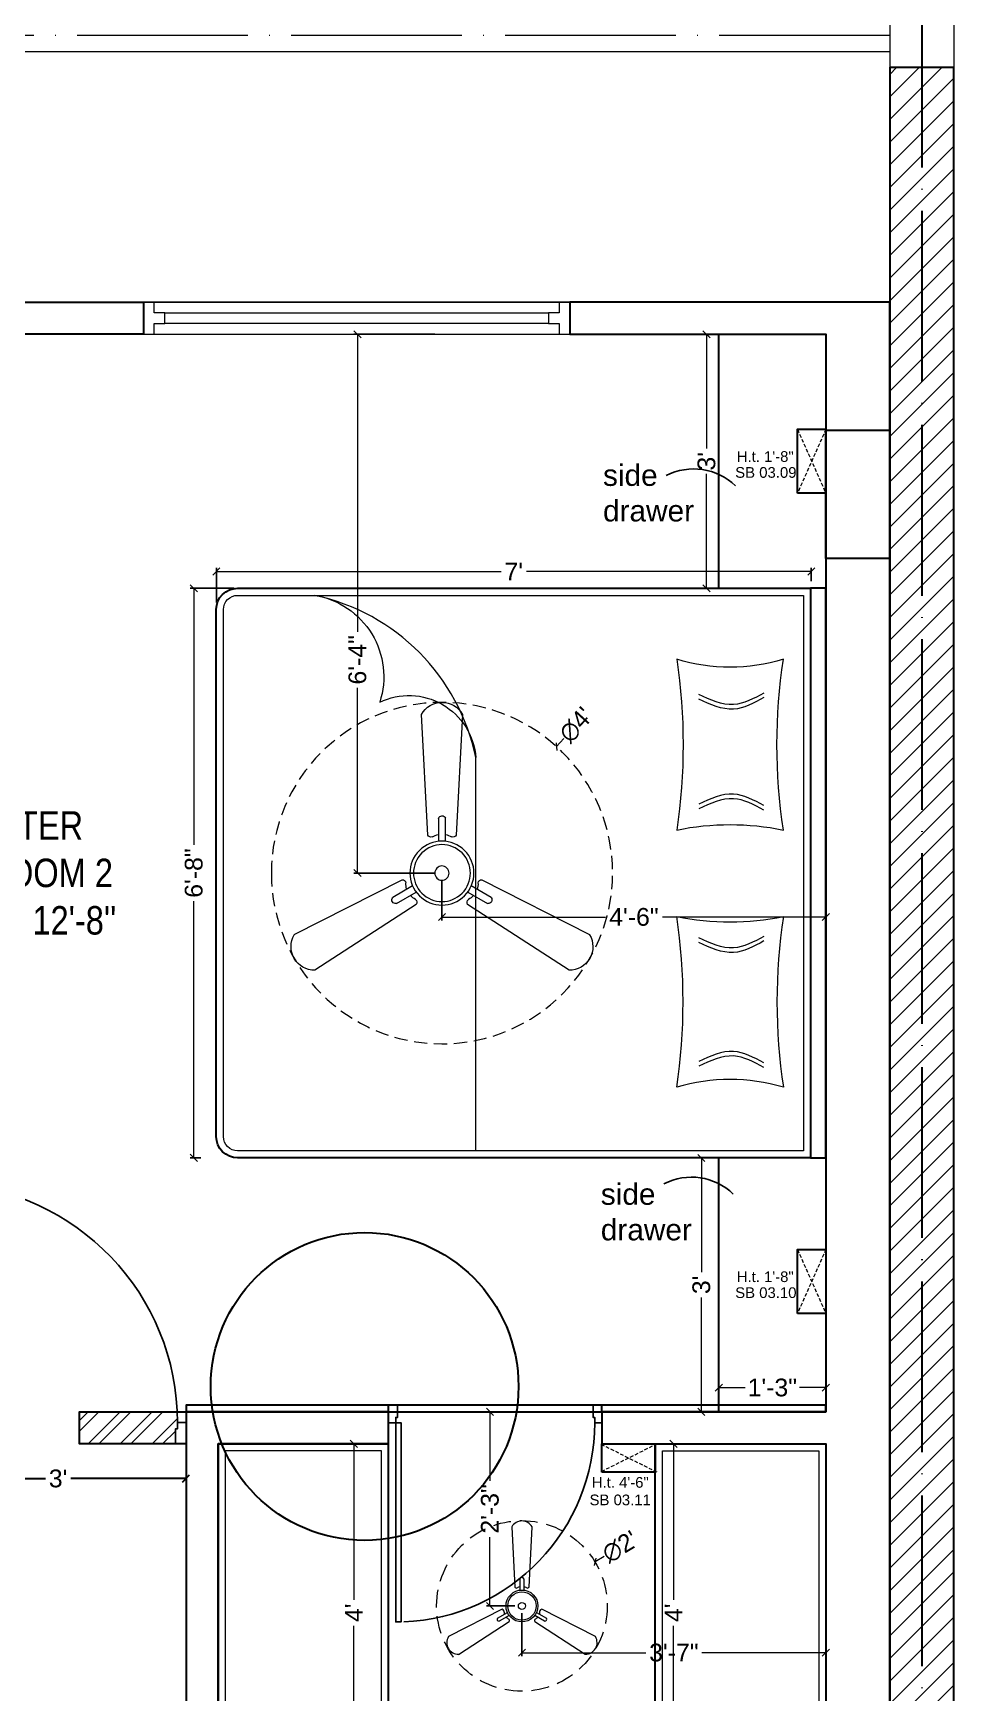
# Model space of a CAD drawing. Header units: millimetres. Extents: x 56222 to 3066687, y -650199 to -121287.
# Drawn here: x 149641.1 to 149770.6, y -178901 to -178667.7 of the extents above; entities that cross this region are included whole.
import ezdxf

# ---------------------------------------------------------------- set-up
doc = ezdxf.new("R2010")
doc.units = ezdxf.units.MM
doc.header["$MEASUREMENT"] = 0
doc.header["$PDMODE"] = 35
for name, pattern in [('ACAD_ISO02W100', [15, 12, -3]), ('ACAD_ISO04W100', [30, 24, -3, 0, -3]), ('DASHED', [0.75, 0.5, -0.25]), ('DASHED2', [0.375, 0.25, -0.125])]:
    doc.linetypes.add(name, pattern=pattern)
doc.layers.get('Defpoints').update_dxf_attribs({"color": 220})
doc.layers.add('AR DOOR', color=40, linetype='Continuous')
doc.layers.add('AR ELE-5', color=134, linetype='Continuous')
for name, color, linetype, lineweight in [('COLUMN', 1, 'Continuous', 30), ('dim05', 1, 'Continuous', 13), ('el', 7, 'Continuous', 20), ('ELEC-wires', 1, 'DASHED2', 13), ('Electrical', 84, 'Continuous', 30), ('ELEVATION ( SPIRAL STAIR )', 250, 'Continuous', 9), ('FIRST FLOOR ( TEXT )', 7, 'Continuous', 9), ('FURNITURE', 32, 'Continuous', 9), ('GROUND FLOOR', 7, 'Continuous', 9), ('GROUND FLOOR  ( HATCH )', 251, 'Continuous', 9), ('Labelling', 1, 'Continuous', 25), ('SECOND FLOOR', 7, 'Continuous', 9), ('SECOND FLOOR  ( PLINE )', 251, 'Continuous', 30), ('SECOND FLOOR ( PLine )', 7, 'Continuous', 30), ('wall', 7, 'Continuous', 30), ('X_PLOT', 1, 'Continuous', 9), ('XX~SLAB ( BEAM )~ ( DIM )', 7, 'Continuous', 9), ('XX~STR BEAM', 5, 'ACAD_ISO02W100', 9)]:
    doc.layers.add(name, color=color, linetype=linetype, lineweight=lineweight)
doc.layers.add('XX~SLAB ( PLINE )', color=251, linetype='Continuous', plot=False)
doc.styles.add('Arial', font='arial.ttf')
doc.styles.add('century g', font='GOTHIC.TTF')
doc.styles.add('KATHA', font='swissc.ttf')
doc.styles.get("Standard").update_dxf_attribs({"font": 'arial.ttf', "height": 6})
doc.styles.add('style4', font='ARIALN.TTF')
doc.dimstyles.new('Archana', dxfattribs={"dimtxt": 2, "dimasz": 0.75, "dimexe": 0.5, "dimexo": 0.5, "dimgap": 0, "dimtad": 0, "dimzin": 0, "dimdsep": 46, "dimlunit": 4, "dimtxsty": 'century g', "dimblk": 'OBLIQUE', "dimcen": 0, "dimdle": 1, "dimclrd": 256, "dimclre": 256, "dimclrt": 256, "dimadec": 0, "dimazin": 0, "dimtfac": 1, "dimtofl": 0, "dimtmove": 1, "dimatfit": 3, "dimfxl": 1, "dimfxlon": 1, "dimtolj": 1, "dimtzin": 0, "dimlwd": -1, "dimlwe": -1, "dimarcsym": 0})
doc.dimstyles.new('ISO-25', dxfattribs={"dimtxt": 2.5, "dimasz": 1, "dimexe": 0.5, "dimexo": 1, "dimtad": 0, "dimdec": 1, "dimlunit": 4, "dimtxsty": 'Standard', "dimblk": 'OBLIQUE', "dimcen": 2.5, "dimclrd": 1, "dimclre": 1, "dimclrt": 5, "dimadec": 0, "dimazin": 0, "dimtfac": 1, "dimtdec": 1, "dimtmove": 0, "dimatfit": 3, "dimfxl": 1, "dimlwd": -1, "dimarcsym": 0})

# ---------------------------------------------------------------- blocks, each defined once
blk = doc.blocks.new('*U256')
for points in [[(-1160, 0), (-1120, 0), (-1120, 30), (-1110, 30), (-1110, 100), (-1160, 100)], [(40, 0), (0, 0), (0, 30), (-10, 30), (-10, 100), (40, 100)], [(0, 0), (0, -1120), (-30, -1120), (-30, 0)]]:
    blk.add_lwpolyline(points, close=True)
at = {"layer": 'AR ELE-5', "linetype": 'ByBlock', "ltscale": 15}
blk.add_arc((1.6, 0.7), 1121.6, 180.03474, 267.62699, dxfattribs=at)
blk = doc.blocks.new('*U500')
for points in [[(-1160, 0), (-1120, 0), (-1120, 30), (-1110, 30), (-1110, 100), (-1160, 100)], [(40, 0), (0, 0), (0, 30), (-10, 30), (-10, 100), (40, 100)], [(0, 0), (0, -1120), (-30, -1120), (-30, 0)]]:
    blk.add_lwpolyline(points, close=True)
at = {"layer": 'AR ELE-5', "linetype": 'ByBlock', "ltscale": 15}
blk.add_arc((1.6, 0.7), 1121.6, 180.03474, 267.62699, dxfattribs=at)
blk = doc.blocks.new('_Oblique')
at = {"layer": 'wall', "color": 0, "lineweight": -2}
blk.add_line((-0.5, -0.5), (0.5, 0.5), dxfattribs=at)
blk = doc.blocks.new('*D989')
at = {"layer": 'Defpoints', "color": 0, "lineweight": 30, "transparency": 16777216}
for p in [(149728.57, -178866.04), (149728.57, -178913.54), (149731.13, -178913.54)]:
    blk.add_point(p, dxfattribs=at)
at = {"layer": 'dim05', "color": 1, "linetype": 'Continuous', "lineweight": -2, "transparency": 16777216}
for p, q in [((149729.57, -178866.04), (149731.63, -178866.04)), ((149729.57, -178913.54), (149731.63, -178913.54))]:
    blk.add_line(p, q, dxfattribs=at)
at = {"layer": 'dim05', "color": 1, "linetype": 'Continuous', "transparency": 16777216}
for p, q in [((149731.13, -178866.04), (149731.13, -178887.97)), ((149731.13, -178913.54), (149731.13, -178891.62))]:
    blk.add_line(p, q, dxfattribs=at)
at = {"layer": 'dim05', "color": 1, "transparency": 16777216}
for p, rotation in [((149731.13, -178866.04), 90), ((149731.13, -178913.54), 270)]:
    blk.add_blockref('_Oblique', p, dxfattribs=dict(at, rotation=rotation))
at = {"layer": 'dim05', "color": 5, "lineweight": 25, "transparency": 16777216, "insert": (149731.13, -178889.79), "char_height": 2.5, "attachment_point": 5, "rotation": 90, "style": 'Arial'}
blk.add_mtext("4'", dxfattribs=at)
blk = doc.blocks.new('*D990')
at = {"layer": 'Defpoints', "color": 0, "lineweight": 30, "transparency": 16777216}
for p in [(149688.07, -178866.04), (149686.17, -178913.54), (149688.07, -178913.54)]:
    blk.add_point(p, dxfattribs=at)
at = {"layer": 'dim05', "color": 1, "linetype": 'Continuous', "lineweight": -2, "transparency": 16777216}
for p, q in [((149687.07, -178866.04), (149685.67, -178866.04)), ((149687.07, -178913.54), (149685.67, -178913.54))]:
    blk.add_line(p, q, dxfattribs=at)
at = {"layer": 'dim05', "color": 1, "linetype": 'Continuous', "transparency": 16777216}
for p, q in [((149686.17, -178866.04), (149686.17, -178887.97)), ((149686.17, -178913.54), (149686.17, -178891.62))]:
    blk.add_line(p, q, dxfattribs=at)
at = {"layer": 'dim05', "color": 1, "transparency": 16777216}
for p, rotation in [((149686.17, -178866.04), 90), ((149686.17, -178913.54), 270)]:
    blk.add_blockref('_Oblique', p, dxfattribs=dict(at, rotation=rotation))
at = {"layer": 'dim05', "color": 5, "lineweight": 25, "transparency": 16777216, "insert": (149686.17, -178889.79), "char_height": 2.5, "attachment_point": 5, "rotation": 90, "style": 'Arial'}
blk.add_mtext("4'", dxfattribs=at)
blk = doc.blocks.new('*D994')
at = {"layer": 'Defpoints', "color": 0, "lineweight": 30, "transparency": 16777216}
for p in [(149626.57, -178866.07), (149662.57, -178866.04), (149662.57, -178870.92)]:
    blk.add_point(p, dxfattribs=at)
at = {"layer": 'dim05', "color": 5, "linetype": 'Continuous', "lineweight": -2, "transparency": 16777216}
for p, q in [((149626.57, -178867.07), (149626.57, -178871.42)), ((149662.57, -178867.04), (149662.57, -178871.42))]:
    blk.add_line(p, q, dxfattribs=at)
at = {"layer": 'dim05', "color": 5, "linetype": 'Continuous', "lineweight": 30, "transparency": 16777216}
for p, q in [((149626.57, -178870.92), (149642.79, -178870.92)), ((149662.57, -178870.92), (149646.34, -178870.92))]:
    blk.add_line(p, q, dxfattribs=at)
at = {"layer": 'dim05', "color": 5, "lineweight": 30, "transparency": 16777216, "rotation": 180}
blk.add_blockref('_Oblique', (149626.57, -178870.92), dxfattribs=at)
at = {"layer": 'dim05', "color": 5, "lineweight": 30, "transparency": 16777216}
blk.add_blockref('_Oblique', (149662.57, -178870.92), dxfattribs=at)
at = {"layer": 'dim05', "color": 5, "transparency": 16777216, "insert": (149644.57, -178870.92), "char_height": 2.5, "attachment_point": 5, "style": 'Arial'}
blk.add_mtext("3'", dxfattribs=at)
blk = doc.blocks.new('*D1016')
at = {"layer": 'Defpoints', "color": 0, "lineweight": 30, "transparency": 16777216}
for p in [(149666.83, -178743.4), (149750.52, -178745.75), (149666.83, -178748.75)]:
    blk.add_point(p, dxfattribs=at)
at = {"layer": 'dim05', "color": 1, "linetype": 'Continuous', "lineweight": -2, "transparency": 16777216}
for p, q in [((149666.83, -178747.75), (149666.83, -178742.9)), ((149750.52, -178744.75), (149750.52, -178742.9))]:
    blk.add_line(p, q, dxfattribs=at)
at = {"layer": 'dim05', "color": 1, "linetype": 'Continuous', "transparency": 16777216}
for p, q in [((149666.83, -178743.4), (149706.91, -178743.4)), ((149750.52, -178743.4), (149710.44, -178743.4))]:
    blk.add_line(p, q, dxfattribs=at)
at = {"layer": 'dim05', "color": 1, "transparency": 16777216, "rotation": 180}
blk.add_blockref('_Oblique', (149666.83, -178743.4), dxfattribs=at)
at = {"layer": 'dim05', "color": 1, "transparency": 16777216}
blk.add_blockref('_Oblique', (149750.52, -178743.4), dxfattribs=at)
at = {"layer": 'dim05', "color": 5, "lineweight": 25, "transparency": 16777216, "insert": (149708.67, -178743.4), "char_height": 2.5, "attachment_point": 5, "style": 'Arial'}
blk.add_mtext("7'", dxfattribs=at)
blk = doc.blocks.new('*D1017')
at = {"layer": 'Defpoints', "color": 0, "lineweight": 30, "transparency": 16777216}
for p in [(149735.78, -178710.04), (149737.51, -178710.04), (149737.51, -178745.75)]:
    blk.add_point(p, dxfattribs=at)
at = {"layer": 'dim05', "color": 1, "linetype": 'Continuous', "lineweight": -2, "transparency": 16777216}
for p, q in [((149736.51, -178710.04), (149735.28, -178710.04)), ((149736.51, -178745.75), (149735.28, -178745.75))]:
    blk.add_line(p, q, dxfattribs=at)
at = {"layer": 'dim05', "color": 1, "linetype": 'Continuous', "transparency": 16777216}
for p, q in [((149735.78, -178710.04), (149735.78, -178726.12)), ((149735.78, -178745.75), (149735.78, -178729.67))]:
    blk.add_line(p, q, dxfattribs=at)
at = {"layer": 'dim05', "color": 1, "transparency": 16777216}
for p, rotation in [((149735.78, -178710.04), 90), ((149735.78, -178745.75), 270)]:
    blk.add_blockref('_Oblique', p, dxfattribs=dict(at, rotation=rotation))
at = {"layer": 'dim05', "color": 5, "lineweight": 25, "transparency": 16777216, "insert": (149735.78, -178727.9), "char_height": 2.5, "attachment_point": 5, "rotation": 90, "style": 'Arial'}
blk.add_mtext("3'", dxfattribs=at)
blk = doc.blocks.new('*D1018')
at = {"layer": 'Defpoints', "color": 0, "lineweight": 30, "transparency": 16777216}
for p in [(149670.35, -178745.75), (149663.66, -178825.83), (149665.65, -178825.83)]:
    blk.add_point(p, dxfattribs=at)
at = {"layer": 'dim05', "color": 1, "linetype": 'Continuous', "lineweight": -2, "transparency": 16777216}
for p, q in [((149669.35, -178745.75), (149663.16, -178745.75)), ((149664.65, -178825.83), (149663.16, -178825.83))]:
    blk.add_line(p, q, dxfattribs=at)
at = {"layer": 'dim05', "color": 1, "linetype": 'Continuous', "transparency": 16777216}
for p, q in [((149663.66, -178745.75), (149663.66, -178781.84)), ((149663.66, -178825.83), (149663.66, -178789.74))]:
    blk.add_line(p, q, dxfattribs=at)
at = {"layer": 'dim05', "color": 1, "transparency": 16777216}
for p, rotation in [((149663.66, -178745.75), 90), ((149663.66, -178825.83), 270)]:
    blk.add_blockref('_Oblique', p, dxfattribs=dict(at, rotation=rotation))
at = {"layer": 'dim05', "color": 5, "lineweight": 25, "transparency": 16777216, "insert": (149663.66, -178785.79), "char_height": 2.5, "attachment_point": 5, "rotation": 90, "style": 'Arial'}
blk.add_mtext('6\'-8"', dxfattribs=at)
blk = doc.blocks.new('*D1019')
at = {"layer": 'Defpoints', "color": 0, "lineweight": 30, "transparency": 16777216}
for p in [(149735.06, -178825.84), (149737.51, -178825.84), (149737.51, -178861.54)]:
    blk.add_point(p, dxfattribs=at)
at = {"layer": 'dim05', "color": 1, "linetype": 'Continuous', "lineweight": -2, "transparency": 16777216}
for p, q in [((149736.51, -178825.84), (149734.56, -178825.84)), ((149736.51, -178861.54), (149734.56, -178861.54))]:
    blk.add_line(p, q, dxfattribs=at)
at = {"layer": 'dim05', "color": 1, "linetype": 'Continuous', "transparency": 16777216}
for p, q in [((149735.06, -178825.84), (149735.06, -178841.92)), ((149735.06, -178861.54), (149735.06, -178845.47))]:
    blk.add_line(p, q, dxfattribs=at)
at = {"layer": 'dim05', "color": 1, "transparency": 16777216}
for p, rotation in [((149735.06, -178825.84), 90), ((149735.06, -178861.54), 270)]:
    blk.add_blockref('_Oblique', p, dxfattribs=dict(at, rotation=rotation))
at = {"layer": 'dim05', "color": 5, "lineweight": 25, "transparency": 16777216, "insert": (149735.06, -178843.69), "char_height": 2.5, "attachment_point": 5, "rotation": 90, "style": 'Arial'}
blk.add_mtext("3'", dxfattribs=at)
blk = doc.blocks.new('*D1020')
at = {"layer": 'Defpoints', "color": 0, "lineweight": 30, "transparency": 16777216}
for p in [(149752.57, -178855.06), (149737.51, -178856.85), (149737.51, -178858.13)]:
    blk.add_point(p, dxfattribs=at)
at = {"layer": 'dim05', "color": 1, "linetype": 'Continuous', "lineweight": -2, "transparency": 16777216}
for p, q in [((149752.57, -178856.06), (149752.57, -178858.63)), ((149737.51, -178857.85), (149737.51, -178858.63))]:
    blk.add_line(p, q, dxfattribs=at)
at = {"layer": 'dim05', "color": 1, "linetype": 'Continuous', "transparency": 16777216}
for p, q in [((149737.51, -178858.13), (149741.21, -178858.13)), ((149752.57, -178858.13), (149748.87, -178858.13))]:
    blk.add_line(p, q, dxfattribs=at)
at = {"layer": 'dim05', "color": 1, "transparency": 16777216, "rotation": 180}
blk.add_blockref('_Oblique', (149737.51, -178858.13), dxfattribs=at)
at = {"layer": 'dim05', "color": 1, "transparency": 16777216}
blk.add_blockref('_Oblique', (149752.57, -178858.13), dxfattribs=at)
at = {"layer": 'dim05', "color": 5, "lineweight": 25, "transparency": 16777216, "insert": (149745.04, -178858.13), "char_height": 2.5, "attachment_point": 5, "style": 'Arial'}
blk.add_mtext('1\'-3"', dxfattribs=at)
blk = doc.blocks.new('6616')
at = {"color": 242, "linetype": 'DASHED', "true_color": 0xcd2027}
for p, q in [((386784.79, -36915.77), (386775.78, -36911.78)), ((386784.79, -36911.78), (386775.78, -36915.77))]:
    blk.add_line(p, q, dxfattribs=at)
at = {"layer": 'ELEC-wires', "color": 5, "linetype": 'ByBlock', "lineweight": 30, "ltscale": 4}
blk.add_lwpolyline([(386775.78, -36911.78), (386784.79, -36911.78), (386784.79, -36915.77), (386775.78, -36915.77)], close=True, dxfattribs=at)
blk = doc.blocks.new('fan')
at = {"layer": 'Electrical', "lineweight": 15, "ltscale": 20}
for p, q in [((3300835.29, -509900.78), (3300836.47, -509923.43)), ((3300841.81, -509923.43), (3300842.99, -509900.78)), ((3300838.47, -509924.57), (3300838.47, -509920.25)), ((3300839.81, -509920.28), (3300839.81, -509924.57)), ((3300831.66, -509931.77), (3300811.45, -509942.07)), ((3300829.93, -509935.08), (3300833.64, -509932.93)), ((3300844.64, -509932.93), (3300848.38, -509935.09)), ((3300866.83, -509942.07), (3300846.62, -509931.77)), ((3300834.31, -509934.09), (3300830.57, -509936.25)), ((3300847.68, -509936.23), (3300843.97, -509934.09)), ((3300815.3, -509948.74), (3300834.33, -509936.39)), ((3300843.95, -509936.39), (3300862.98, -509948.74))]:
    blk.add_line(p, q, dxfattribs=at)
at = {"layer": 'Electrical', "linetype": 'DASHED', "lineweight": 15, "ltscale": 5}
blk.add_circle((3300839.14, -509930.53), 32, dxfattribs=at)
at = {"layer": 'Electrical', "lineweight": 15, "ltscale": 20}
for centre, major_axis, start_param, end_param in [((3300839.14, -509902.94), (3.12, 3.12), -0.272136, 1.842967), ((3300839.13, -509920.5), (0.501, 0.501), -0.465536, 1.983618), ((3300837.1, -509923.08), (0.51, 0.51), 2.863014, 4.257784), ((3300839.14, -509926.42), (2.27, -2.27), 2.565057, 2.951308), ((3300839.14, -509926.42), (2.27, 2.27), 0.19032, 0.57657), ((3300841.18, -509923.08), (0.51, -0.51), 5.167028, 6.561799), ((3300839.14, -509930.53), (4.24, -4.24), 3.14161, 9.424795), ((3300839.14, -509930.53), (3.77, -3.77), 1.749190548672175e-05, 6.283202799085073), ((3300839.14, -509930.53), (0.943, 0.943), 1.570814, 7.853999), ((3300831.67, -509932.49), (0.51, -0.51), 0.978238, 2.373008), ((3300835.59, -509932.58), (2.27, -2.27), 3.855511, 4.241762), ((3300842.69, -509932.58), (2.27, 2.27), 5.183051, 5.569301), ((3300846.61, -509932.49), (0.51, -0.51), 2.339416, 3.734186), ((3300830.46, -509935.55), (0.501, -0.501), 3.199655, 5.648809), ((3300835.59, -509932.58), (2.27, -2.27), 4.659452, 5.045703), ((3300833.71, -509936.02), (0.51, 0.51), -1.325776, 0.068994), ((3300844.57, -509936.02), (0.51, -0.51), 3.072633, 4.467404), ((3300842.69, -509932.58), (2.27, 2.27), 4.37911, 4.765361), ((3300847.83, -509935.54), (0.501, 0.501), 3.723254, 6.172408), ((3300815.25, -509944.32), (3.12, -3.12), 3.393055, 5.508159), ((3300863.03, -509944.32), (3.12, -3.12), 5.48745, 7.602554)]:
    blk.add_ellipse(centre, major_axis=major_axis, ratio=1, start_param=start_param, end_param=end_param, dxfattribs=at)
blk = doc.blocks.new('*D1067')
at = {"layer": 'Defpoints', "color": 0, "lineweight": 30, "transparency": 16777216}
for p in [(149714.68, -178768.01), (149682.46, -178803.58)]:
    blk.add_point(p, dxfattribs=at)
at = {"layer": 'dim05', "transparency": 16777216}
blk.add_line((149715.69, -178766.89), (149714.68, -178768.01), dxfattribs=at)
at = {"layer": 'dim05', "transparency": 16777216, "xscale": 0.75, "yscale": 0.75, "zscale": 0.75, "rotation": 227.8301719995203}
blk.add_blockref('_Oblique', (149714.68, -178768.01), dxfattribs=at)
at = {"layer": 'dim05', "color": 5, "lineweight": 25, "transparency": 16777216, "insert": (149717.44, -178764.96), "char_height": 2.5, "attachment_point": 5, "rotation": 47.8302, "style": 'century g'}
blk.add_mtext("\\A1;∅4'", dxfattribs=at)
blk = doc.blocks.new('*D1070')
at = {"layer": 'Defpoints', "color": 0, "lineweight": 30, "transparency": 16777216}
for p in [(149720.1, -178882.64), (149699.54, -178895.02)]:
    blk.add_point(p, dxfattribs=at)
at = {"layer": 'dim05', "transparency": 16777216}
blk.add_line((149721.38, -178881.87), (149720.1, -178882.64), dxfattribs=at)
at = {"layer": 'dim05', "transparency": 16777216, "xscale": 0.75, "yscale": 0.75, "zscale": 0.75, "rotation": 211.0508445421873}
blk.add_blockref('_Oblique', (149720.1, -178882.64), dxfattribs=at)
at = {"layer": 'dim05', "color": 5, "lineweight": 25, "transparency": 16777216, "insert": (149723.62, -178880.52), "char_height": 2.5, "attachment_point": 5, "rotation": 31.0508, "style": 'century g'}
blk.add_mtext("\\A1;∅2'", dxfattribs=at)
blk = doc.blocks.new('*D1071')
at = {"layer": 'Defpoints', "color": 0, "lineweight": 30, "transparency": 16777216}
for p in [(149705.31, -178861.54), (149709.82, -178861.54, -0.13), (149709.82, -178888.83, -0.13)]:
    blk.add_point(p, dxfattribs=at)
at = {"layer": 'dim05', "color": 1, "linetype": 'Continuous', "lineweight": -2, "transparency": 16777216}
for p, q in [((149708.82, -178861.54), (149704.81, -178861.54)), ((149708.82, -178888.83), (149704.81, -178888.83))]:
    blk.add_line(p, q, dxfattribs=at)
at = {"layer": 'dim05', "color": 1, "linetype": 'Continuous', "transparency": 16777216}
for p, q in [((149705.31, -178861.54), (149705.31, -178871.22)), ((149705.31, -178888.83), (149705.31, -178879.16))]:
    blk.add_line(p, q, dxfattribs=at)
at = {"layer": 'dim05', "color": 1, "transparency": 16777216}
for p, rotation in [((149705.31, -178861.54), 90), ((149705.31, -178888.83), 270)]:
    blk.add_blockref('_Oblique', p, dxfattribs=dict(at, rotation=rotation))
at = {"layer": 'dim05', "color": 5, "lineweight": 25, "transparency": 16777216, "insert": (149705.31, -178875.19), "char_height": 2.5, "attachment_point": 5, "rotation": 90, "style": 'Arial'}
blk.add_mtext('2\'-3"', dxfattribs=at)
blk = doc.blocks.new('*D1072')
at = {"layer": 'Defpoints', "color": 0, "lineweight": 30, "transparency": 16777216}
for p in [(149709.82, -178888.83, -0.13), (149752.57, -178888.83, -0.13), (149752.57, -178895.4)]:
    blk.add_point(p, dxfattribs=at)
at = {"layer": 'dim05', "color": 1, "linetype": 'Continuous', "lineweight": -2, "transparency": 16777216}
for p, q in [((149709.82, -178889.83), (149709.82, -178895.9)), ((149752.57, -178889.83), (149752.57, -178895.9))]:
    blk.add_line(p, q, dxfattribs=at)
at = {"layer": 'dim05', "color": 1, "linetype": 'Continuous', "transparency": 16777216}
for p, q in [((149709.82, -178895.4), (149727.25, -178895.4)), ((149752.57, -178895.4), (149735.14, -178895.4))]:
    blk.add_line(p, q, dxfattribs=at)
at = {"layer": 'dim05', "color": 1, "transparency": 16777216, "rotation": 180}
blk.add_blockref('_Oblique', (149709.82, -178895.4), dxfattribs=at)
at = {"layer": 'dim05', "color": 1, "transparency": 16777216}
blk.add_blockref('_Oblique', (149752.57, -178895.4), dxfattribs=at)
at = {"layer": 'dim05', "color": 5, "lineweight": 25, "transparency": 16777216, "insert": (149731.19, -178895.4), "char_height": 2.5, "attachment_point": 5, "style": 'Arial'}
blk.add_mtext('3\'-7"', dxfattribs=at)
blk = doc.blocks.new('*D1079')
at = {"layer": 'Defpoints', "color": 0, "lineweight": 30, "transparency": 16777216}
for p in [(149698.57, -178785.79, -0.13), (149752.57, -178785.79, -0.13), (149752.57, -178791.97)]:
    blk.add_point(p, dxfattribs=at)
at = {"layer": 'dim05', "color": 1, "linetype": 'Continuous', "lineweight": -2, "transparency": 16777216}
for p, q in [((149698.57, -178786.79), (149698.57, -178792.47)), ((149752.57, -178786.79), (149752.57, -178792.47))]:
    blk.add_line(p, q, dxfattribs=at)
at = {"layer": 'dim05', "color": 1, "linetype": 'Continuous', "transparency": 16777216}
for p, q in [((149698.57, -178791.97), (149721.57, -178791.97)), ((149752.57, -178791.97), (149729.57, -178791.97))]:
    blk.add_line(p, q, dxfattribs=at)
at = {"layer": 'dim05', "color": 1, "transparency": 16777216, "rotation": 180}
blk.add_blockref('_Oblique', (149698.57, -178791.97), dxfattribs=at)
at = {"layer": 'dim05', "color": 1, "transparency": 16777216}
blk.add_blockref('_Oblique', (149752.57, -178791.97), dxfattribs=at)
at = {"layer": 'dim05', "color": 5, "lineweight": 25, "transparency": 16777216, "insert": (149725.57, -178791.97), "char_height": 2.5, "attachment_point": 5, "style": 'Arial'}
blk.add_mtext('4\'-6"', dxfattribs=at)
blk = doc.blocks.new('*D1025')
at = {"layer": 'Defpoints', "color": 0, "lineweight": 30, "transparency": 16777216}
for p in [(149686.68, -178710.04), (149698.57, -178710.04, -0.13), (149698.57, -178785.79, -0.13)]:
    blk.add_point(p, dxfattribs=at)
at = {"layer": 'dim05', "color": 1, "linetype": 'Continuous', "lineweight": -2, "transparency": 16777216}
for p, q in [((149697.57, -178710.04), (149686.18, -178710.04)), ((149697.57, -178785.79), (149686.18, -178785.79))]:
    blk.add_line(p, q, dxfattribs=at)
at = {"layer": 'dim05', "color": 1, "linetype": 'Continuous', "transparency": 16777216}
for p, q in [((149686.68, -178710.04), (149686.68, -178751.86)), ((149686.68, -178785.79), (149686.68, -178759.77))]:
    blk.add_line(p, q, dxfattribs=at)
at = {"layer": 'dim05', "color": 1, "transparency": 16777216}
for p, rotation in [((149686.68, -178710.04), 90), ((149686.68, -178785.79), 270)]:
    blk.add_blockref('_Oblique', p, dxfattribs=dict(at, rotation=rotation))
at = {"layer": 'dim05', "color": 5, "lineweight": 25, "transparency": 16777216, "insert": (149686.68, -178755.81), "char_height": 2.5, "attachment_point": 5, "rotation": 90, "style": 'Arial'}
blk.add_mtext('6\'-4"', dxfattribs=at)

msp = doc.modelspace()

# ---------------------------------------------------------------- hatches: boundary and pattern name
at = {"layer": 'ELEVATION ( SPIRAL STAIR )', "lineweight": 5}
h = msp.add_hatch(dxfattribs=at)
h.set_pattern_fill('ANSI32', color=2, scale=8.479723)
h.set_pattern_definition([(45, (-646.8822, -1623.4055), (-2.24852616, 2.24852616), []), (45, (-645.383, -1623.4055), (-2.24852616, 2.24852616), [])])
h.paths.add_polyline_path([(149661.3674, -178863.0444, 0.01114869), (149661.333, -178861.5444), (149647.5674, -178861.5444), (149647.5674, -178866.0444), (149661.0674, -178866.0444), (149661.0674, -178863.9444), (149661.3674, -178863.9444)])
at = {"layer": 'GROUND FLOOR  ( HATCH )'}
h = msp.add_hatch(dxfattribs=at)
h.set_pattern_fill('ANSI31', color=6, scale=18, style=0)
h.set_pattern_definition([(45, (33229.8814, -16396.87), (-1.590990258, 1.590990258), [])])
h.paths.add_polyline_path([(149770.5673, -178672.5444), (149761.5674, -178672.5444), (149761.5674, -179016.0444), (149770.5673, -179016.0444)])

# ---------------------------------------------------------------- linework, layer by layer
at = {"layer": 'COLUMN', "elevation": -0.1256}
msp.add_lwpolyline([(149752.5674, -178723.5444), (149761.5674, -178723.5444), (149761.5674, -178741.5444), (149752.5674, -178741.5444)], close=True, dxfattribs=at)
at = {"layer": 'Electrical', "lineweight": 15, "ltscale": 20}
for p, q in [((149708.3804, -178877.7205, -0.1256), (149708.8213, -178886.1815, -0.1256)), ((149710.8133, -178886.1815, -0.1256), (149711.254, -178877.7204, -0.1256)), ((149709.5683, -178886.6057, -0.1256), (149709.5683, -178884.992, -0.1256)), ((149710.0663, -178885.0051, -0.1256), (149710.0663, -178886.6057, -0.1256)), ((149707.0233, -178889.2959, -0.1256), (149699.4755, -178893.1448, -0.1256)), ((149700.9124, -178895.6334, -0.1256), (149708.0193, -178891.0209, -0.1256)), ((149706.3781, -178890.531, -0.1256), (149707.7642, -178889.7307, -0.1256)), ((149708.0132, -178890.1619, -0.1256), (149706.6157, -178890.9688, -0.1256)), ((149711.6155, -178891.0209, -0.1256), (149718.7226, -178895.633, -0.1256)), ((149713.0077, -178890.9621, -0.1256), (149711.6216, -178890.1619, -0.1256)), ((149711.8706, -178889.7306, -0.1256), (149713.2681, -178890.5374, -0.1256)), ((149720.1594, -178893.1444, -0.1256), (149712.6114, -178889.2958, -0.1256))]:
    msp.add_line(p, q, dxfattribs=at)
at = {"layer": 'Electrical', "linetype": 'DASHED', "lineweight": 15, "ltscale": 5}
msp.add_circle((149709.8174, -178888.8327, -0.1256), 12, dxfattribs=at)
at = {"layer": 'Electrical', "lineweight": 15, "ltscale": 20}
for centre, major_axis, start_param, end_param in [((149709.8172, -178878.5303, -0.1256), (1.1662, 1.1662), -0.27213613, 1.84296744), ((149709.8174, -178888.8327, -0.1256), (1.5846, -1.5846), 3.14161015, 9.42479545), ((149709.8174, -178888.8327, -0.1256), (1.4085, -1.4085), 1.749190548672175e-05, 6.283202799085073), ((149709.0567, -178886.0508, -0.1256), (0.1903, 0.1903), 2.86301433, 4.25778447), ((149709.8173, -178887.2999, -0.1256), (0.8492, -0.8492), 2.56505731, 2.9513076), ((149709.8149, -178885.0884, -0.1256), (0.1872, 0.1872), -0.46553629, 1.9836178), ((149709.8173, -178887.2999, -0.1256), (0.8492, 0.8492), 0.19032004, 0.57657032), ((149710.578, -178886.0508, -0.1256), (0.1903, -0.1903), 5.16702848, 6.56179861), ((149709.8174, -178888.8327, -0.1256), (0.3521, 0.3521), 1.570813818704242, 7.853999125883828), ((149706.5759, -178890.707, -0.1256), (0.1872, -0.1872), 3.19965514, 5.64880923), ((149707.0278, -178889.565, -0.1256), (0.1903, -0.1903), 0.97823827, 2.37300841), ((149708.4899, -178889.5992, -0.1256), (0.8492, -0.8492), 3.85551147, 4.24176175), ((149708.4899, -178889.5992, -0.1256), (0.8492, -0.8492), 4.65945242, 5.0457027), ((149707.7885, -178890.8825, -0.1256), (0.1903, 0.1903), -1.32577587, 0.06899427), ((149711.8463, -178890.8824, -0.1256), (0.1903, -0.1903), 3.07263337, 4.46740351), ((149711.1448, -178889.5991, -0.1256), (0.8492, 0.8492), 4.37911025, 4.76536053), ((149711.1448, -178889.5991, -0.1256), (0.8492, 0.8492), 5.18305119, 5.56930147), ((149712.6069, -178889.5649, -0.1256), (0.1903, -0.1903), 2.33941556, 3.73418569), ((149713.0613, -178890.7028, -0.1256), (0.1872, 0.1872), 3.72325391, 6.17240801), ((149700.8953, -178893.9841, -0.1256), (1.1662, -1.1662), 3.3930553, 5.50815887), ((149718.7396, -178893.9838, -0.1256), (1.1662, -1.1662), 5.4874504, 7.60255397)]:
    msp.add_ellipse(centre, major_axis=major_axis, ratio=1, start_param=start_param, end_param=end_param, dxfattribs=at)
at = {"layer": 'ELEVATION ( SPIRAL STAIR )', "color": 2, "lineweight": 30, "elevation": -0.1256}
msp.add_lwpolyline([(149662.5674, -178866.0444), (149647.5674, -178866.0444), (149647.5674, -178861.5444), (149662.5674, -178861.5444)], close=True, dxfattribs=at)
at = {"layer": 'FURNITURE', "lineweight": 30}
for p, q in [((149737.5137, -178745.7467, -0.1256), (149737.5137, -178710.0444, -0.1256)), ((149737.5137, -178861.5444, -0.1256), (149737.5137, -178825.8421, -0.1256)), ((149691.0674, -178861.5444, -0.1256), (149691.0674, -178860.5827, -0.1256)), ((149721.0674, -178861.5444, -0.1256), (149721.0674, -178860.5827, -0.1256))]:
    msp.add_line(p, q, dxfattribs=at)
at = {"layer": 'FURNITURE'}
msp.add_line((149703.3309, -178824.8421, -0.1256), (149703.3309, -178769.5537, -0.1256), dxfattribs=at)
at = {"layer": 'FURNITURE', "lineweight": 30, "elevation": -0.1256}
msp.add_lwpolyline([(149666.8268, -178822.8421), (149666.8268, -178748.7467, -0.41421356), (149669.8268, -178745.7467), (149750.4148, -178745.7467), (149750.4148, -178825.8421), (149669.8268, -178825.8421, -0.41421356)], format="xyb", close=True, dxfattribs=at)
at = {"layer": 'FURNITURE'}
for points, elevation in [([(149667.8268, -178822.8421), (149667.8268, -178748.7467, -0.41421356), (149669.8268, -178746.7467), (149749.4148, -178746.7467), (149749.4148, -178824.8421), (149669.8268, -178824.8421, -0.41421356)], -0.1256), ([(149689.8096, -178761.7577, -0.52796512), (149703.3309, -178769.5537, 0.29648943), (149680.6882, -178746.7467, -0.4593765), (149689.8096, -178761.7577)], -0.1256), ([(149731.5939, -178779.7377, -0.10058607), (149746.5939, -178779.7377, -0.07572579), (149746.5939, -178755.7377, -0.14896716), (149731.5939, -178755.7377, -0.0741156)], -0.131), ([(149731.5939, -178791.9142, 0.10058607), (149746.5939, -178791.9142, 0.07572579), (149746.5939, -178815.9142, 0.14896716), (149731.5939, -178815.9142, 0.0741156)], -0.131)]:
    msp.add_lwpolyline(points, format="xyb", close=True, dxfattribs=dict(at, elevation=elevation))
at = {"layer": 'FURNITURE', "lineweight": 30, "elevation": -0.1256}
for points in [[(149750.4148, -178825.8421), (149752.5674, -178825.8421), (149752.5674, -178745.7467), (149750.4148, -178745.7467)], [(149662.5674, -178861.5444), (149752.5674, -178861.5444), (149752.5674, -178860.5827), (149662.5674, -178860.5827)], [(149728.5674, -178866.0444), (149752.5674, -178866.0444), (149752.5674, -178913.5444), (149728.5674, -178913.5444)]]:
    msp.add_lwpolyline(points, close=True, dxfattribs=at)
msp.add_lwpolyline([(149667.0674, -178866.0444), (149667.0674, -178913.5444), (149691.0674, -178913.5444), (149691.0674, -178866.0444), (149667.0674, -178866.0444)], dxfattribs=at)
at = {"layer": 'FURNITURE', "elevation": -0.1256}
for points in [[(149668.0674, -178867.0444), (149668.0674, -178912.5444), (149690.0674, -178912.5444), (149690.0674, -178867.0444)], [(149751.5674, -178867.0444), (149751.5674, -178912.5444), (149729.5674, -178912.5444), (149729.5674, -178867.0444)]]:
    msp.add_lwpolyline(points, close=True, dxfattribs=at)
at = {"layer": 'FURNITURE'}
for points in [[(149743.8556, -178760.4795, -0.131), (149742.4385, -178761.2515, -0.131), (149739.4448, -178762.8823, -0.131), (149736.3281, -178761.4417, -0.131), (149734.6868, -178760.6829, -0.131)], [(149743.8556, -178761.1242, -0.131), (149742.4385, -178761.8962, -0.131), (149739.4448, -178763.5271, -0.131), (149736.3281, -178762.0864, -0.131), (149734.6868, -178761.3277, -0.131)], [(149743.8556, -178776.3153, -0.131), (149742.4385, -178775.5433, -0.131), (149739.4448, -178773.9125, -0.131), (149736.3281, -178775.3531, -0.131), (149734.6868, -178776.1118, -0.131)], [(149743.8556, -178776.9601, -0.131), (149742.4385, -178776.1881, -0.131), (149739.4448, -178774.5572, -0.131), (149736.3281, -178775.9979, -0.131), (149734.6868, -178776.7566, -0.131)], [(149743.8556, -178794.6918, -0.131), (149742.4385, -178795.4638, -0.131), (149739.4448, -178797.0947, -0.131), (149736.3281, -178795.654, -0.131), (149734.6868, -178794.8953, -0.131)], [(149743.8556, -178795.3366, -0.131), (149742.4385, -178796.1086, -0.131), (149739.4448, -178797.7394, -0.131), (149736.3281, -178796.2988, -0.131), (149734.6868, -178795.5401, -0.131)], [(149743.8556, -178812.4917, -0.131), (149742.4385, -178811.7198, -0.131), (149739.4448, -178810.0889, -0.131), (149736.3281, -178811.5296, -0.131), (149734.6868, -178812.2883, -0.131)], [(149743.8556, -178813.1365, -0.131), (149742.4385, -178812.3645, -0.131), (149739.4448, -178810.7337, -0.131), (149736.3281, -178812.1743, -0.131), (149734.6868, -178812.933, -0.131)]]:
    msp.add_open_spline(points, degree=3, knots=[0, 0, 0, 0, 4.57791705, 9.67113696, 9.67113696, 9.67113696, 9.67113696], dxfattribs=at)
at = {"layer": 'GROUND FLOOR'}
for p, q in [((149761.5673, -178632.4956, -0.1256), (149761.5673, -179153.4284, -0.1256)), ((149761.5674, -178632.4956, -0.1256), (149761.5674, -178729.5444, -0.1256)), ((149770.5674, -178632.4956, -0.1256), (149770.5674, -179153.4284, -0.1256)), ((149265.8174, -178670.2944, -0.1256), (149761.5673, -178670.2944, -0.1256))]:
    msp.add_line(p, q, dxfattribs=at)
at = {"layer": 'GROUND FLOOR', "color": 1, "linetype": 'ACAD_ISO04W100'}
msp.add_line((149766.0674, -178632.4956, -0.1256), (149766.0674, -179016.0444, -0.1256), dxfattribs=at)
at = {"layer": 'GROUND FLOOR', "color": 1, "linetype": 'ACAD_ISO04W100', "elevation": -0.1256}
msp.add_lwpolyline([(149761.5673, -178668.0444), (149263.5674, -178668.0444), (149263.5674, -179130.5444), (149761.5674, -179130.5444)], dxfattribs=at)
at = {"layer": 'GROUND FLOOR', "color": 6, "lineweight": 30, "elevation": -0.1256}
msp.add_lwpolyline([(149770.5673, -178672.5444), (149761.5674, -178672.5444), (149761.5674, -179016.0444), (149770.5673, -179016.0444)], close=True, dxfattribs=at)
at = {"layer": 'Labelling', "color": 1}
for centre in [(149733.9813, -178737.4139, -0.196), (149733.6716, -178836.9868, -0.196)]:
    msp.add_arc(centre, 8.4406, 45.93063, 117.311597, dxfattribs=at)
at = {"layer": 'SECOND FLOOR'}
for p, q in [((149361.0674, -178705.5444, -0.1256), (149761.5674, -178705.5444, -0.1256)), ((149656.5666, -178705.5444, -0.1256), (149656.5666, -178710.0444, -0.1256)), ((149716.5674, -178705.5444, -0.1256), (149716.5674, -178710.0444, -0.1256)), ((149584.5674, -178710.0444, -0.1256), (149752.5674, -178710.0444, -0.1256)), ((149752.5674, -178710.0444, -0.1256), (149752.5674, -178861.5444, -0.1256)), ((149662.5674, -178861.5444, -0.1256), (149691.0674, -178861.5444, -0.1256)), ((149662.5674, -178866.0444, -0.1256), (149662.5674, -178861.5444, -0.1256)), ((149691.0674, -178861.5444, -0.1256), (149691.0674, -178866.0444, -0.1256)), ((149721.0674, -178861.5444, -0.1256), (149752.5674, -178861.5444, -0.1256)), ((149721.0674, -178861.5444, -0.1256), (149721.0674, -178866.0444, -0.1256)), ((149662.5674, -178866.0444, -0.1256), (149662.5674, -179016.0444, -0.1256)), ((149662.5674, -178866.0444, -0.1256), (149662.5674, -178866.0444, -0.1256)), ((149667.0674, -178866.0444, -0.1256), (149667.0674, -179016.0444, -0.1256)), ((149752.5674, -178866.0444, -0.1256), (149752.5674, -178993.5444, -0.1256))]:
    msp.add_line(p, q, dxfattribs=at)
at = {"layer": 'SECOND FLOOR', "elevation": -0.1256}
msp.add_lwpolyline([(149716.5674, -178705.5444), (149715.0674, -178705.5444), (149715.0674, -178707.0444), (149713.5674, -178707.0444), (149713.5674, -178708.5444), (149659.5666, -178708.5444), (149659.5666, -178707.0444), (149658.0666, -178707.0444), (149658.0666, -178705.5444), (149656.5666, -178705.5444), (149656.5666, -178710.0444), (149658.0666, -178710.0444), (149658.0666, -178708.5444), (149659.5666, -178708.5444), (149659.5666, -178707.0444), (149713.5674, -178707.0444), (149713.5674, -178708.5444), (149715.0674, -178708.5444), (149715.0674, -178710.0444), (149716.5674, -178710.0444), (149716.5674, -178705.5444), (149656.5666, -178705.5444), (149656.5666, -178710.0444), (149716.5674, -178710.0444)], close=True, dxfattribs=at)
at = {"layer": 'SECOND FLOOR  ( PLINE )', "elevation": -0.1256}
for points in [[(149580.0674, -178866.0444), (149560.5674, -178866.0444), (149560.5674, -178861.5444), (149580.0674, -178861.5444), (149580.0674, -178710.0444), (149511.0674, -178710.0444), (149511.0674, -178705.5444), (149656.5666, -178705.5444), (149656.5666, -178710.0444), (149584.5674, -178710.0444), (149584.5674, -178861.5444), (149605.5674, -178861.5444), (149605.5674, -178866.0444), (149584.5674, -178866.0444)], [(149761.5674, -178705.5444), (149716.5674, -178705.5444), (149716.5674, -178710.0444), (149752.5674, -178710.0444), (149752.5674, -178861.5444), (149721.0674, -178861.5444), (149721.0674, -178866.0444), (149752.5674, -178866.0444), (149752.5674, -178993.5444), (149719.5623, -178993.5444), (149719.5623, -178998.0444), (149752.5674, -178998.0444), (149752.5674, -179016.0444), (149761.5674, -179016.0444)]]:
    msp.add_lwpolyline(points, close=True, dxfattribs=at)
at = {"layer": 'SECOND FLOOR ( PLine )', "elevation": -0.1256}
msp.add_lwpolyline([(149667.0674, -178998.0444), (149695.5623, -178998.0444), (149695.5623, -178993.5444), (149667.0674, -178993.5444), (149667.0674, -178866.0444), (149691.0674, -178866.0444), (149691.0674, -178861.5444), (149662.5674, -178861.5444), (149662.5674, -178866.0444), (149662.5674, -178866.0444), (149662.5674, -179016.0444), (149667.0674, -179016.0444)], close=True, dxfattribs=at)
at = {"layer": 'X_PLOT', "linetype": 'ACAD_ISO04W100', "lineweight": 30}
msp.add_line((149766.0674, -178632.4956, -0.1256), (149766.0674, -179128.2944, -0.1256), dxfattribs=at)
at = {"layer": 'XX~SLAB ( BEAM )~ ( DIM )'}
msp.add_line((149752.5674, -178710.0444, -0.1256), (149752.5674, -178718.0444, -0.1256), dxfattribs=at)
at = {"layer": 'XX~SLAB ( BEAM )~ ( DIM )', "color": 242, "linetype": 'DASHED', "true_color": 0xcd2027}
for p, q in [((149728.8174, -178870.0444, -0.1256), (149720.8174, -178866.0444, -0.1256)), ((149728.8174, -178866.0444, -0.1256), (149720.8174, -178870.0444, -0.1256))]:
    msp.add_line(p, q, dxfattribs=at)
at = {"layer": 'XX~SLAB ( BEAM )~ ( DIM )', "color": 242, "lineweight": 30, "true_color": 0xcd2027}
msp.add_circle((149687.6884, -178857.9754), 21.6438, dxfattribs=at)
at = {"layer": 'XX~SLAB ( PLINE )', "elevation": -0.1256}
msp.add_lwpolyline([(149356.5674, -178705.5444), (149761.5674, -178705.5444), (149761.5674, -179016.0444), (149752.5674, -179016.0444), (149732.7627, -179016.0444), (149692.4256, -179016.0444), (149667.0674, -179016.0444), (149520.0674, -179016.0444), (149446.8238, -179016.0444), (149356.5674, -179016.0444)], close=True, dxfattribs=at)
at = {"layer": 'XX~STR BEAM', "lineweight": 30, "elevation": -0.1256}
msp.add_lwpolyline([(149728.5674, -178866.0444), (149728.5674, -178870.0444), (149721.0674, -178870.0444), (149721.0674, -178866.0444)], close=True, dxfattribs=at)

# ---------------------------------------------------------------- block references
at = {"layer": 'AR DOOR', "linetype": 'ByBlock', "lineweight": -2, "extrusion": (0, 0, -1), "xscale": -0.02999999999996949, "yscale": 0.02999999999996949, "zscale": -0.02999999999996949, "rotation": 180}
msp.add_blockref('*U256', (-149627.7674, -178863.0444, 0.1256), dxfattribs=at)
at = {"layer": 'AR DOOR', "linetype": 'ByBlock', "lineweight": -2, "extrusion": (0, 0, -1), "xscale": 0.02500000000004618, "yscale": 0.02500000000004618, "zscale": -0.02500000000004618}
msp.add_blockref('*U500', (-149692.0674, -178863.0827, 0.1256), dxfattribs=at)
at = {"layer": 'dim05', "color": 1, "lineweight": 35, "xscale": -0.7500069902881101, "yscale": 0.7500069902881101, "zscale": 0.7500069902881101}
msp.add_blockref('fan', (2625350.9964, 203665.6664, -0.1256), dxfattribs=at)
at = {"layer": 'el', "color": 1, "rotation": 90}
for p in [(112836.7967, -565508.1828, -0.1256), (112836.7967, -565623.4997, -0.1256)]:
    msp.add_blockref('6616', p, dxfattribs=at)

# ---------------------------------------------------------------- texts
at = {"layer": 'Electrical', "color": 240, "true_color": 0xed1f24, "transparency": 33554687}
for s, p in [('H.t. 1\'-8"', (149740.0335, -178727.9774, -0.1256)), ('H.t. 1\'-8"', (149740.0335, -178843.2943, -0.1256)), ('H.t. 4\'-6"', (149719.643, -178872.209, -0.1256))]:
    msp.add_text(s, height=1.5, dxfattribs=at).set_placement(p)
at = {"layer": 'Electrical', "color": 5, "transparency": 33554687}
for s, p in [('SB 03.09', (149739.8153, -178730.2175, -0.1256)), ('SB 03.10', (149739.8153, -178845.5344, -0.1256)), ('SB 03.11', (149719.3308, -178874.6715, -0.1256))]:
    msp.add_text(s, height=1.5, dxfattribs=at).set_placement(p)
at = {"layer": 'FIRST FLOOR ( TEXT )', "insert": (149638.542, -178785.7944, -0.1256), "char_height": 4, "attachment_point": 5, "style": 'KATHA'}
msp.add_mtext("MASTER \\PBEDROOM 2\\P14'-0'' x 12'-8''", dxfattribs=at)
at = {"layer": 'Labelling', "color": 1, "char_height": 3, "width": 33.454272, "attachment_point": 5, "style": 'style4'}
for insert in [(149737.9479, -178732.3784, -0.196), (149737.6383, -178833.4513, -0.196)]:
    msp.add_mtext('\\A1;\\pxql;{\\fArial|b0|i0|c0|p34;side \\Pdrawer}', dxfattribs=dict(at, insert=insert))

# ---------------------------------------------------------------- dimensions: what is measured, and where the dimension line sits
at = {"layer": 'dim05', "color": 27, "lineweight": 25, "true_color": 0x7d5120}
dim = msp.add_linear_dim(base=(149686.676319, -178710.04442), p1=(149698.567359, -178785.794424, -0.125635), p2=(149698.567378, -178710.04442, -0.125635), angle=90, dimstyle='ISO-25', override={"dimtxsty": 'Arial'}, dxfattribs=at)
dim.commit()
dim.dimension.update_dxf_attribs({"geometry": '*D1025', "text_midpoint": (149686.676319, -178755.814884), "dimtype": 160})
for base, p1, p2, angle, override, picture, middle in [((149735.7799, -178710.0444, -0.1256), (149737.5137, -178745.7467, -0.1256), (149737.5137, -178710.0444, -0.1256), 90, {"dimdec": 0, "dimtxsty": 'Arial'}, '*D1017', (149735.7799, -178727.8956, -0.1256)), ((149666.8268, -178743.4, -0.1256), (149750.5178, -178745.7467, -0.1256), (149666.8268, -178748.7467, -0.1256), 180, {"dimdec": 0, "dimtxsty": 'Arial'}, '*D1016', (149708.6723, -178743.4, -0.1256)), ((149663.6584, -178825.8334, -0.1256), (149670.3532, -178745.7467, -0.1256), (149665.6473, -178825.8334, -0.1256), 90, {"dimtxsty": 'Arial'}, '*D1018', (149663.6584, -178785.79, -0.1256)), ((149735.059, -178825.8421, -0.1256), (149737.5137, -178861.5444, -0.1256), (149737.5137, -178825.8421, -0.1256), 90, {"dimdec": 0, "dimtxsty": 'Arial'}, '*D1019', (149735.059, -178843.6933, -0.1256)), ((149737.5137, -178858.1322, -0.1256), (149752.5674, -178855.0616, -0.1256), (149737.5137, -178856.8481, -0.1256), 180, {"dimdec": 0, "dimtxsty": 'Arial'}, '*D1020', (149745.0405, -178858.1322, -0.1256)), ((149705.308, -178861.5444), (149709.8174, -178888.8327, -0.1256), (149709.8174, -178861.5444, -0.1256), 90, {"dimdec": 0, "dimtxsty": 'Arial'}, '*D1071', (149705.308, -178875.1886)), ((149686.172169634, -178913.5444244155, -0.1256346067), (149688.0674086328, -178866.0444244154, -0.1256346067), (149688.0674086328, -178913.5444244155, -0.1256346067), 90, {"dimdec": 0, "dimtxsty": 'Arial'}, '*D990', (149686.172169634, -178889.7944244155, -0.1256346067)), ((149731.1278700402, -178913.5444244155, -0.1256346067), (149728.5674086328, -178866.0444244154, -0.1256346067), (149728.5674086328, -178913.5444244155, -0.1256346067), 90, {"dimdec": 0, "dimtxsty": 'Arial'}, '*D989', (149731.1278700401, -178889.7944244155, -0.1256346067))]:
    dim = msp.add_linear_dim(base=base, p1=p1, p2=p2, angle=angle, dimstyle='ISO-25', override=override, dxfattribs=at)
    dim.commit()
    dim.dimension.update_dxf_attribs({"geometry": picture, "text_midpoint": middle})
for p1, p2, picture, middle in [((149682.4554, -178803.5822, -0.1256), (149714.6793, -178768.0066, -0.1256), '*D1067', (149717.4411, -178764.9576, -0.1256)), ((149699.5368, -178895.0223, -0.1256), (149720.0979, -178882.6432, -0.1256), '*D1070', (149723.6223, -178880.5212, -0.1256))]:
    dim = msp.add_diameter_dim_2p(p1=p1, p2=p2, dimstyle='Archana', override={"dimtxt": 2.5, "dimclrt": 5}, dxfattribs=at)
    dim.commit()
    dim.dimension.update_dxf_attribs({"geometry": picture, "text_midpoint": middle})
for base, p1, p2, override, picture, middle in [((149752.5674, -178791.9718), (149698.5674, -178785.7944, -0.1256), (149752.5674, -178785.7944, -0.1256), {"dimtxsty": 'Arial'}, '*D1079', (149725.5674, -178791.9718)), ((149752.5674, -178895.3991), (149709.8174, -178888.8327, -0.1256), (149752.5674, -178888.8327, -0.1256), {"dimdec": 0, "dimtxsty": 'Arial'}, '*D1072', (149731.1924, -178895.3991))]:
    dim = msp.add_linear_dim(base=base, p1=p1, p2=p2, dimstyle='ISO-25', override=override, dxfattribs=at)
    dim.commit()
    dim.dimension.update_dxf_attribs({"geometry": picture, "text_midpoint": middle})
at = {"layer": 'dim05'}
dim = msp.add_linear_dim(base=(149662.5674, -178870.9242, -0.1256), p1=(149626.5674, -178866.0709, -0.1256), p2=(149662.5674, -178866.0444, -0.1256), dimstyle='ISO-25', override={"dimtxsty": 'Arial', "dimclrd": 5, "dimclre": 5, "dimtmove": 1, "dimlwd": 30}, dxfattribs=at)
dim.commit()
dim.dimension.update_dxf_attribs({"geometry": '*D994', "text_midpoint": (149644.5674, -178870.9242, -0.1256)})

doc.saveas('drawing.dxf')
